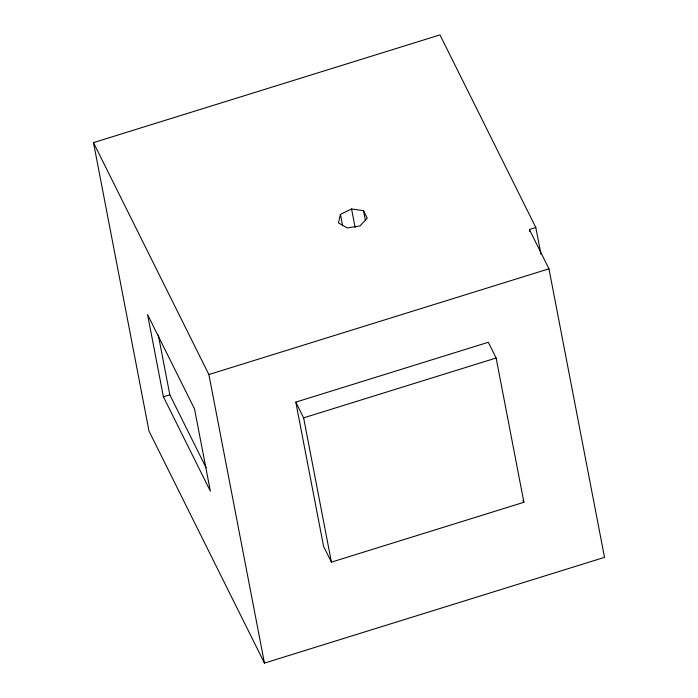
<?xml version="1.0" encoding="UTF-8"?>
<svg xmlns="http://www.w3.org/2000/svg" width="698" height="698" viewBox="0 0 698 698"><rect width="100%" height="100%" fill="white"/><g stroke="black" fill="none" stroke-linecap="round" stroke-linejoin="round"><path stroke-width="1.05" d="M340.423 214.373L338.46 222.819L347.176 227.949L359.994 225.899L367.27 218.212L363.518 210.683L351.574 208.972L340.423 214.373L342.605 225.716M535.811 227.504L529.398 229.502L548.96 268.809L604.52 557.362L264.455 663.1L149.04 431.19L93.48 142.636L439.967 34.9L535.811 227.504L540.967 254.255M93.48 142.636L208.885 374.547L548.96 268.809M163.411 396.822L210.36 491.156L194.515 408.915L147.575 314.58L163.411 396.822L169.823 394.824L206.128 467.765M295.804 402.135L488.295 342.282L496.121 358.004L523.901 502.281L331.41 562.134L323.584 546.412L295.804 402.135L303.63 417.858L331.41 562.134M303.63 417.858L496.121 358.004M522.985 500.431L523.901 502.281M529.398 229.502L529.808 231.64M363.518 210.683L365.307 219.957M351.574 208.972L355.142 227.522M208.885 374.547L264.455 663.1M158.306 335.014L169.823 394.824"/></g></svg>
